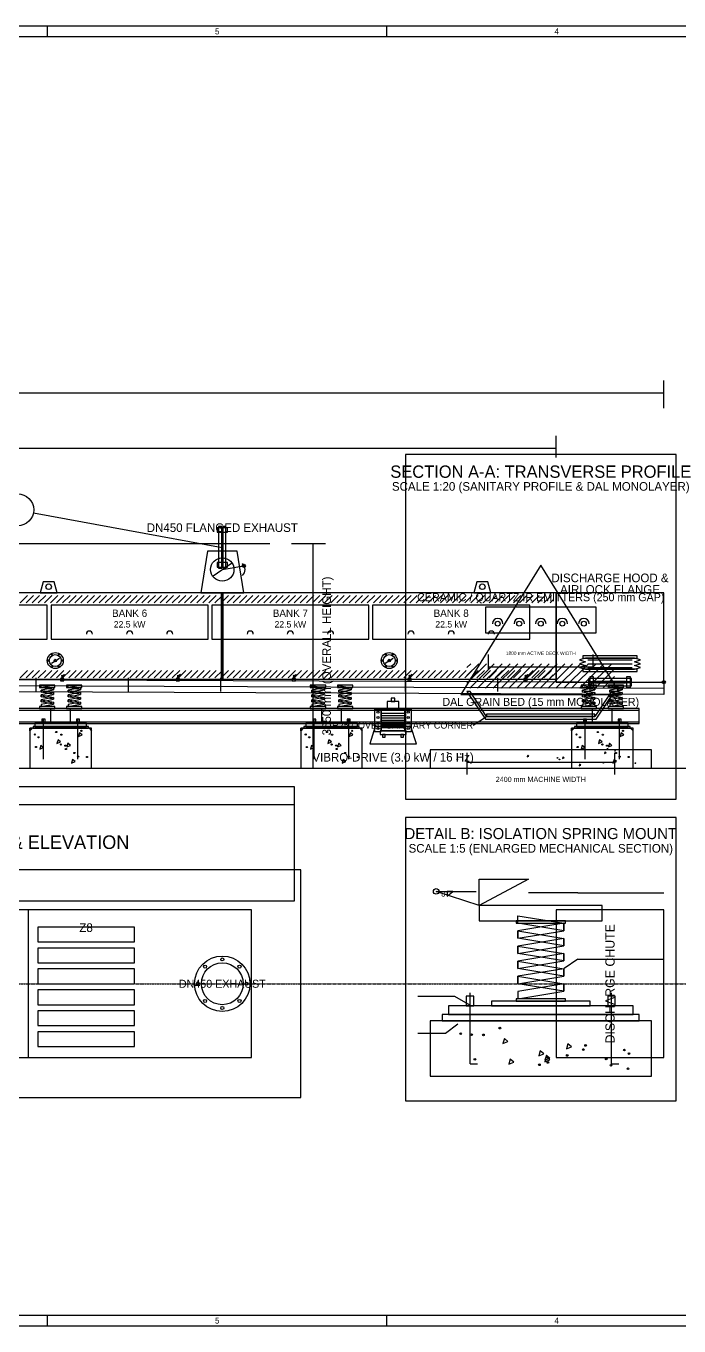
# Model space of a CAD drawing. Header units: metres. Extents: x 0 to 44560, y -62 to 21560.
# Drawn here: x 16635 to 27246, y 440 to 21560 of the extents above; entities that cross this region are included whole.
import ezdxf
from ezdxf.enums import TextEntityAlignment as Align

# ---------------------------------------------------------------- set-up
doc = ezdxf.new("R2010")
doc.units = ezdxf.units.M
doc.linetypes.add('CENTER', pattern=[5.08, 3.175, -0.635, 0.635, -0.635])
doc.linetypes.add('DASHED', pattern=[1.524, 1.27, -0.254])
for name, color, linetype in [('BORDER', 7, 'Continuous'), ('DIMENSIONS', 6, 'Continuous'), ('EQUIPMENT', 4, 'Continuous'), ('EQUIPMENT_CENTERLINE', 1, 'Continuous'), ('EQUIPMENT_INTERNALS', 8, 'Continuous'), ('HATCH', 9, 'Continuous'), ('PIPING_PRIMARY', 5, 'Continuous'), ('STRUCTURE', 8, 'Continuous'), ('TABLES', 7, 'Continuous'), ('TAGS', 2, 'Continuous'), ('TEXT', 7, 'Continuous'), ('VALVES', 7, 'Continuous')]:
    doc.layers.add(name, color=color, linetype=linetype)

msp = doc.modelspace()

# ---------------------------------------------------------------- linework, layer by layer
at = {"layer": 'BORDER', "color": 7}
for p, q in [((16985, 21384), (16985, 21560)), ((22500, 21384), (22500, 21560)), ((16985, 440), (16985, 616)), ((22500, 440), (22500, 616))]:
    msp.add_line(p, q, dxfattribs=at)
for points in [[(440, 440), (44560, 440), (44560, 21560), (440, 21560)], [(616, 616), (44384, 616), (44384, 21384), (616, 21384)]]:
    msp.add_lwpolyline(points, close=True, dxfattribs=at)
at = {"layer": 'BORDER', "color": 8}
for points in [[(22800, 9000), (27200, 9000), (27200, 14600), (22800, 14600)], [(1800, 7350), (21000, 7350), (21000, 9200), (1800, 9200)], [(22800, 4100), (27200, 4100), (27200, 8700), (22800, 8700)]]:
    msp.add_lwpolyline(points, close=True, dxfattribs=at)
at = {"layer": 'DIMENSIONS', "color": 6}
for p, q in [((27000, 15350), (27000, 15800)), ((1800, 15600), (27000, 15600)), ((25250, 14550), (25250, 14900)), ((3550, 14700), (25250, 14700)), ((20950, 13150), (21500, 13150)), ((21300, 9500), (21300, 13150)), ((24150, 11100), (24150, 11350)), ((25850, 11100), (25850, 11350)), ((24150, 11150), (25850, 11150)), ((23800, 9750), (23800, 9400)), ((26200, 9750), (26200, 9400)), ((23800, 9600), (26200, 9600)), ((20950, 9500), (21500, 9500))]:
    msp.add_line(p, q, dxfattribs=at)
at = {"layer": 'DIMENSIONS', "color": 7}
for p, q in [((16756, 13653), (19825, 13090)), ((23900, 10200), (24120, 10340)), ((24000, 7270), (23300, 7500)), ((23300, 7500), (23950, 7500)), ((23000, 5800), (23600, 5800)), ((23600, 5800), (23850, 5650))]:
    msp.add_line(p, q, dxfattribs=at)
at = {"layer": 'DIMENSIONS', "color": 8, "linetype": 'DASHED'}
msp.add_line((1000, 13150), (20600, 13150), dxfattribs=at)
at = {"layer": 'DIMENSIONS', "color": 4}
for q in [(24800, 7480), (27000, 7480)]:
    msp.add_line((25600, 7480), q, dxfattribs=at)
at = {"layer": 'DIMENSIONS', "color": 1}
for q in [(25380, 6250), (27000, 6400)]:
    msp.add_line((25600, 6400), q, dxfattribs=at)
at = {"layer": 'DIMENSIONS', "color": 8}
for p, q in [((23450, 5200), (23650, 5350)), ((23000, 5200), (23450, 5200))]:
    msp.add_line(p, q, dxfattribs=at)
at = {"layer": 'DIMENSIONS', "color": 7}
msp.add_lwpolyline([(23480, 7500), (23480, 7425), (23570, 7500)], close=True, dxfattribs=at)
for centre, radius in [((16500, 13700), 260), ((23300, 7500), 45)]:
    msp.add_circle(centre, radius, dxfattribs=at)
at = {"layer": 'EQUIPMENT', "color": 4}
for p, q in [((19825, 10950), (19825, 12350)), ((16800, 10750), (16800, 10970)), ((18300, 10750), (18300, 10970)), ((19800, 10750), (19800, 10970)), ((21300, 10750), (21300, 10970)), ((22800, 10750), (22800, 10970)), ((24300, 10750), (24300, 10970)), ((25800, 10750), (25800, 10970))]:
    msp.add_line(p, q, dxfattribs=at)
for points in [[(19475, 12350), (20175, 12350), (20065, 13030), (19585, 13030)], [(23700, 10700), (26300, 10700), (25000, 12800)], [(3550, 10950), (25250, 10950), (25250, 12350), (3550, 12350)], [(25250, 10900), (27000, 10900), (27000, 12350), (25250, 12350)], [(25725, 11290), (25629, 11260), (25725, 11230), (25629, 11200), (25725, 11170), (25629, 11140), (25725, 11110), (26525, 11110), (26621, 11140), (26525, 11170), (26621, 11200), (26525, 11230), (26621, 11260), (26525, 11290)], [(1800, 11000), (27000, 10900), (27000, 10700), (1800, 10800)], [(17209, 10951), (17268, 11014), (17254, 11023), (17200, 10960)], [(19091, 10951), (19150, 11014), (19136, 11023), (19082, 10960)], [(20973, 10951), (21031, 11014), (21018, 11023), (20964, 10960)], [(22855, 10951), (22913, 11014), (22900, 11023), (22846, 10960)], [(24736, 10951), (24795, 11014), (24782, 11023), (24728, 10960)], [(23800, 10750), (24100, 10300), (25900, 10300), (26200, 10750), (26150, 10750), (25880, 10340), (24120, 10340), (23850, 10750)], [(22300, 10098), (22408, 10098), (22408, 10462), (22300, 10462)], [(22408, 10109), (22792, 10109), (22792, 10451), (22408, 10451)], [(22792, 10098), (22900, 10098), (22900, 10462), (22792, 10462)], [(24000, 7270), (24000, 7700), (24800, 7700)], [(1800, 4800), (20300, 4800), (20300, 7200), (1800, 7200)], [(24000, 7020), (26000, 7020), (26000, 7270), (24000, 7270)], [(25250, 4800), (27000, 4800), (27000, 7200), (25250, 7200)]]:
    msp.add_lwpolyline(points, close=True, dxfattribs=at)
at = {"layer": 'EQUIPMENT', "color": 7}
for points in [[(22504, 10451), (22696, 10451), (22696, 10584), (22504, 10584)], [(22570, 10584), (22630, 10584), (22630, 10641), (22570, 10641)]]:
    msp.add_lwpolyline(points, close=True, dxfattribs=at)
at = {"layer": 'EQUIPMENT', "color": 4}
for centre, radius in [((19825, 12730), 190), ((17112, 11250), 130), ((22538, 11250), 130), ((27000, 10900), 25), ((19825, 6000), 450)]:
    msp.add_circle(centre, radius, dxfattribs=at)
at = {"layer": 'EQUIPMENT', "color": 7}
for centre in [(17112, 11250), (22538, 11250)]:
    msp.add_circle(centre, 97.5, dxfattribs=at)
at = {"layer": 'EQUIPMENT_CENTERLINE', "color": 1, "linetype": 'CENTER'}
msp.add_line((1400, 6000), (27400, 6000), dxfattribs=at)
at = {"layer": 'EQUIPMENT_INTERNALS', "color": 8}
for p, q in [((17048, 11211), (17178, 11289)), ((22472, 11211), (22602, 11289)), ((25765, 11260), (26485, 11260)), ((25765, 11200), (26485, 11200)), ((25765, 11140), (26485, 11140)), ((1800, 10900), (27000, 10800)), ((22420, 10394), (22780, 10394)), ((22420, 10356), (22780, 10356)), ((22420, 10318), (22780, 10318)), ((22420, 10280), (22780, 10280)), ((22420, 10242), (22780, 10242)), ((22420, 10204), (22780, 10204)), ((22420, 10166), (22780, 10166)), ((16675, 4800), (16675, 7200))]:
    msp.add_line(p, q, dxfattribs=at)
at = {"layer": 'EQUIPMENT_INTERNALS', "color": 1}
for points in [[(14430, 11600), (16982, 11600), (16982, 12150), (14430, 12150)], [(17042, 11600), (19595, 11600), (19595, 12150), (17042, 12150)], [(19655, 11600), (22208, 11600), (22208, 12150), (19655, 12150)], [(22268, 11600), (24820, 11600), (24820, 12150), (22268, 12150)], [(24100, 11700), (25900, 11700), (25900, 12120), (24100, 12120)], [(16825, 6680), (18400, 6680), (18400, 6920), (16825, 6920)], [(16825, 6340), (18400, 6340), (18400, 6580), (16825, 6580)], [(16825, 6000), (18400, 6000), (18400, 6240), (16825, 6240)], [(16825, 5660), (18400, 5660), (18400, 5900), (16825, 5900)], [(16825, 5320), (18400, 5320), (18400, 5560), (16825, 5560)], [(16825, 4980), (18400, 4980), (18400, 5220), (16825, 5220)]]:
    msp.add_lwpolyline(points, close=True, dxfattribs=at)
at = {"layer": 'EQUIPMENT_INTERNALS', "color": 2}
for centre in [(24300, 11850), (24650, 11850), (25000, 11850), (25350, 11850), (25700, 11850)]:
    msp.add_circle(centre, 40, dxfattribs=at)
at = {"layer": 'EQUIPMENT_INTERNALS', "color": 7}
msp.add_circle((19825, 6000), 340, dxfattribs=at)
at = {"layer": 'EQUIPMENT_INTERNALS', "color": 1}
for centre in [(24300, 11850), (24650, 11850), (25000, 11850), (25350, 11850), (25700, 11850)]:
    msp.add_arc(centre, 85, 0, 180, dxfattribs=at)
at = {"layer": 'EQUIPMENT_INTERNALS', "color": 2}
for centre in [(17666, 11680), (18319, 11680), (18972, 11680), (20278, 11680), (20931, 11680), (21584, 11680), (22891, 11680), (23544, 11680), (24197, 11680)]:
    msp.add_arc(centre, 50, 0, 180, dxfattribs=at)
at = {"layer": 'HATCH', "color": 9}
for p, q in [((16538, 12190), (16658, 12310)), ((16637, 12190), (16757, 12310)), ((16736, 12190), (16856, 12310)), ((16835, 12190), (16955, 12310)), ((16934, 12190), (17054, 12310)), ((17033, 12190), (17153, 12310)), ((17132, 12190), (17252, 12310)), ((17231, 12190), (17351, 12310)), ((17330, 12190), (17450, 12310)), ((17429, 12190), (17549, 12310)), ((17528, 12190), (17648, 12310)), ((17627, 12190), (17747, 12310)), ((17726, 12190), (17846, 12310)), ((17825, 12190), (17945, 12310)), ((17924, 12190), (18044, 12310)), ((18023, 12190), (18143, 12310)), ((18122, 12190), (18242, 12310)), ((18221, 12190), (18341, 12310)), ((18320, 12190), (18440, 12310)), ((18419, 12190), (18539, 12310)), ((18518, 12190), (18638, 12310)), ((18617, 12190), (18737, 12310)), ((18716, 12190), (18836, 12310)), ((18815, 12190), (18935, 12310)), ((18914, 12190), (19034, 12310)), ((19013, 12190), (19133, 12310)), ((19112, 12190), (19232, 12310)), ((19211, 12190), (19331, 12310)), ((19310, 12190), (19430, 12310)), ((19409, 12190), (19529, 12310)), ((19508, 12190), (19628, 12310)), ((19607, 12190), (19727, 12310)), ((19706, 12190), (19826, 12310)), ((19805, 12190), (19925, 12310)), ((19904, 12190), (20024, 12310)), ((20003, 12190), (20123, 12310)), ((20102, 12190), (20222, 12310)), ((20201, 12190), (20321, 12310)), ((20300, 12190), (20420, 12310)), ((20399, 12190), (20519, 12310)), ((20498, 12190), (20618, 12310)), ((20597, 12190), (20717, 12310)), ((20696, 12190), (20816, 12310)), ((20795, 12190), (20915, 12310)), ((20894, 12190), (21014, 12310)), ((20993, 12190), (21113, 12310)), ((21092, 12190), (21212, 12310)), ((21191, 12190), (21311, 12310)), ((21290, 12190), (21410, 12310)), ((21389, 12190), (21509, 12310)), ((21488, 12190), (21608, 12310)), ((21587, 12190), (21707, 12310)), ((21686, 12190), (21806, 12310)), ((21785, 12190), (21905, 12310)), ((21884, 12190), (22004, 12310)), ((21983, 12190), (22103, 12310)), ((22082, 12190), (22202, 12310)), ((22181, 12190), (22301, 12310)), ((22280, 12190), (22400, 12310)), ((22379, 12190), (22499, 12310)), ((22478, 12190), (22598, 12310)), ((22577, 12190), (22697, 12310)), ((22676, 12190), (22796, 12310)), ((22775, 12190), (22895, 12310)), ((22874, 12190), (22994, 12310)), ((22973, 12190), (23093, 12310)), ((23072, 12190), (23192, 12310)), ((23171, 12190), (23291, 12310)), ((23270, 12190), (23390, 12310)), ((23369, 12190), (23489, 12310)), ((23468, 12190), (23588, 12310)), ((23567, 12190), (23687, 12310)), ((23666, 12190), (23786, 12310)), ((23765, 12190), (23885, 12310)), ((23864, 12190), (23984, 12310)), ((23963, 12190), (24083, 12310)), ((24062, 12190), (24182, 12310)), ((24161, 12190), (24281, 12310)), ((24260, 12190), (24380, 12310)), ((24359, 12190), (24479, 12310)), ((24458, 12190), (24578, 12310)), ((24557, 12190), (24677, 12310)), ((24656, 12190), (24776, 12310)), ((24755, 12190), (24875, 12310)), ((24854, 12190), (24974, 12310)), ((24953, 12190), (25073, 12310)), ((25052, 12190), (25172, 12310)), ((25151, 12190), (25200, 12239)), ((24118, 11200), (23800, 10882)), ((23991, 11200), (23800, 11009)), ((23864, 11200), (23800, 11136)), ((23845, 10800), (24245, 11200)), ((23973, 10800), (24373, 11200)), ((24100, 10800), (24500, 11200)), ((24227, 10800), (24627, 11200)), ((24354, 10800), (24754, 11200)), ((24482, 10800), (24882, 11200)), ((24609, 10800), (25009, 11200)), ((24736, 10800), (25136, 11200)), ((24864, 10800), (25264, 11200)), ((24991, 10800), (25391, 11200)), ((25118, 10800), (25518, 11200)), ((25245, 10800), (25645, 11200)), ((25373, 10800), (25773, 11200)), ((25500, 10800), (25900, 11200)), ((25627, 10800), (26027, 11200)), ((25755, 10800), (26155, 11200)), ((16538, 10970), (16658, 11090)), ((16637, 10970), (16757, 11090)), ((16736, 10970), (16856, 11090)), ((16835, 10970), (16955, 11090)), ((16934, 10970), (17054, 11090)), ((17033, 10970), (17153, 11090)), ((17132, 10970), (17252, 11090)), ((17231, 10970), (17351, 11090)), ((17330, 10970), (17450, 11090)), ((17429, 10970), (17549, 11090)), ((17528, 10970), (17648, 11090)), ((17627, 10970), (17747, 11090)), ((17726, 10970), (17846, 11090)), ((17825, 10970), (17945, 11090)), ((17924, 10970), (18044, 11090)), ((18023, 10970), (18143, 11090)), ((18122, 10970), (18242, 11090)), ((18221, 10970), (18341, 11090)), ((18320, 10970), (18440, 11090)), ((18419, 10970), (18539, 11090)), ((18518, 10970), (18638, 11090)), ((18617, 10970), (18737, 11090)), ((18716, 10970), (18836, 11090)), ((18815, 10970), (18935, 11090)), ((18914, 10970), (19034, 11090)), ((19013, 10970), (19133, 11090)), ((19112, 10970), (19232, 11090)), ((19211, 10970), (19331, 11090)), ((19310, 10970), (19430, 11090)), ((19409, 10970), (19529, 11090)), ((19508, 10970), (19628, 11090)), ((19607, 10970), (19727, 11090)), ((19706, 10970), (19826, 11090)), ((19805, 10970), (19925, 11090)), ((19904, 10970), (20024, 11090)), ((20003, 10970), (20123, 11090)), ((20102, 10970), (20222, 11090)), ((20201, 10970), (20321, 11090)), ((20300, 10970), (20420, 11090)), ((20399, 10970), (20519, 11090)), ((20498, 10970), (20618, 11090)), ((20597, 10970), (20717, 11090)), ((20696, 10970), (20816, 11090)), ((20795, 10970), (20915, 11090)), ((20894, 10970), (21014, 11090)), ((20993, 10970), (21113, 11090)), ((21092, 10970), (21212, 11090)), ((21191, 10970), (21311, 11090)), ((21290, 10970), (21410, 11090)), ((21389, 10970), (21509, 11090)), ((21488, 10970), (21608, 11090)), ((21587, 10970), (21707, 11090)), ((21686, 10970), (21806, 11090)), ((21785, 10970), (21905, 11090)), ((21884, 10970), (22004, 11090)), ((21983, 10970), (22103, 11090)), ((22082, 10970), (22202, 11090)), ((22181, 10970), (22301, 11090)), ((22280, 10970), (22400, 11090)), ((22379, 10970), (22499, 11090)), ((22478, 10970), (22598, 11090)), ((22577, 10970), (22697, 11090)), ((22676, 10970), (22796, 11090)), ((22775, 10970), (22895, 11090)), ((22874, 10970), (22994, 11090)), ((22973, 10970), (23093, 11090)), ((23072, 10970), (23192, 11090)), ((23171, 10970), (23291, 11090)), ((23270, 10970), (23390, 11090)), ((23369, 10970), (23489, 11090)), ((23468, 10970), (23588, 11090)), ((23567, 10970), (23687, 11090)), ((23666, 10970), (23786, 11090)), ((23765, 10970), (23885, 11090)), ((23864, 10970), (23984, 11090)), ((23963, 10970), (24083, 11090)), ((24062, 10970), (24182, 11090)), ((24161, 10970), (24281, 11090)), ((24260, 10970), (24380, 11090)), ((24359, 10970), (24479, 11090)), ((24458, 10970), (24578, 11090)), ((24557, 10970), (24677, 11090)), ((24656, 10970), (24776, 11090)), ((24755, 10970), (24875, 11090)), ((24854, 10970), (24974, 11090)), ((24953, 10970), (25073, 11090)), ((25052, 10970), (25172, 11090)), ((25151, 10970), (25200, 11019)), ((25882, 10800), (26200, 11118)), ((26009, 10800), (26200, 10991)), ((26136, 10800), (26200, 10864))]:
    msp.add_line(p, q, dxfattribs=at)
at = {"layer": 'HATCH', "color": 7}
for points in [[(16750, 10150), (17650, 10150), (17650, 10180), (16750, 10180)], [(21150, 10150), (22050, 10150), (22050, 10180), (21150, 10180)], [(25550, 10150), (26450, 10150), (26450, 10180), (25550, 10180)], [(23400, 5400), (26600, 5400), (26600, 5500), (23400, 5500)]]:
    msp.add_lwpolyline(points, close=True, dxfattribs=at)
at = {"layer": 'HATCH', "color": 8}
for points in [[(17139, 9905), (17197, 9928), (17156, 9963), (17139, 9905)], [(17488, 10019), (17547, 10043), (17506, 10078), (17488, 10019)], [(21539, 9905), (21597, 9928), (21556, 9963), (21539, 9905)], [(21888, 10019), (21947, 10043), (21906, 10078), (21888, 10019)], [(25939, 9905), (25997, 9928), (25956, 9963), (25939, 9905)], [(26288, 10019), (26347, 10043), (26306, 10078), (26288, 10019)], [(16858, 9812), (16916, 9836), (16875, 9871), (16858, 9812)], [(17298, 9850), (17357, 9873), (17316, 9908), (17298, 9850)], [(21258, 9812), (21316, 9836), (21275, 9871), (21258, 9812)], [(21698, 9850), (21757, 9873), (21716, 9908), (21698, 9850)], [(25658, 9812), (25716, 9836), (25675, 9871), (25658, 9812)], [(26038, 9740), (26065, 9750), (26046, 9767), (26038, 9740)], [(26098, 9850), (26157, 9873), (26116, 9908), (26098, 9850)], [(17373, 9586), (17432, 9609), (17391, 9644), (17373, 9586)], [(21773, 9586), (21832, 9609), (21791, 9644), (21773, 9586)], [(24779, 9687), (24806, 9697), (24787, 9714), (24779, 9687)], [(25354, 9661), (25381, 9672), (25362, 9688), (25354, 9661)], [(25623, 9540), (25650, 9550), (25631, 9567), (25623, 9540)], [(26173, 9586), (26232, 9609), (26191, 9644), (26173, 9586)], [(24384, 5029), (24465, 5061), (24408, 5110), (24384, 5029)], [(24968, 4828), (25049, 4860), (24992, 4909), (24968, 4828)], [(25417, 4943), (25498, 4976), (25441, 5024), (25417, 4943)], [(24480, 4694), (24561, 4726), (24504, 4775), (24480, 4694)], [(25065, 4732), (25146, 4764), (25089, 4813), (25065, 4732)], [(25066, 4759), (25147, 4791), (25091, 4840), (25066, 4759)]]:
    msp.add_lwpolyline(points, close=True, dxfattribs=at)
for centre, radius in [((16780, 10050), 9.75), ((16838, 10004), 9.75), ((17127, 10090), 9.75), ((17209, 10046), 9.75), ((17535, 10109), 9.75), ((21180, 10050), 9.75), ((21238, 10004), 9.75), ((21527, 10090), 9.75), ((21609, 10046), 9.75), ((21935, 10109), 9.75), ((25580, 10050), 9.75), ((25638, 10004), 9.75), ((25927, 10090), 9.75), ((26009, 10046), 9.75), ((26335, 10109), 9.75), ((16798, 9846), 9.75), ((17201, 9886), 9.75), ((17276, 9869), 9.75), ((17284, 9814), 9.75), ((17422, 9750), 9.75), ((21198, 9846), 9.75), ((21601, 9886), 9.75), ((21676, 9869), 9.75), ((21684, 9814), 9.75), ((21822, 9750), 9.75), ((23487, 9754), 4.5), ((23697, 9732), 4.5), ((25598, 9846), 9.75), ((26001, 9886), 9.75), ((26076, 9869), 9.75), ((26084, 9814), 9.75), ((26207, 9781), 4.5), ((26222, 9750), 9.75), ((17482, 9690), 9.75), ((17627, 9683), 9.75), ((21882, 9690), 9.75), ((22027, 9683), 9.75), ((23644, 9644), 4.5), ((25272, 9670), 4.5), ((25304, 9645), 4.5), ((26017, 9588), 4.5), ((26282, 9690), 9.75), ((26427, 9683), 9.75), ((26538, 9584), 4.5), ((24335, 5280), 13.5), ((23699, 5189), 13.5), ((23876, 5173), 13.5), ((24068, 5170), 13.5), ((25691, 4931), 13.5), ((25727, 4998), 13.5), ((26358, 4923), 13.5), ((26434, 4866), 13.5), ((23929, 4772), 13.5), ((24978, 4683), 13.5), ((25115, 4722), 13.5), ((25430, 4835), 13.5), ((26063, 4779), 13.5), ((26140, 4677), 13.5), ((26418, 4619), 13.5)]:
    msp.add_circle(centre, radius, dxfattribs=at)
at = {"layer": 'PIPING_PRIMARY', "color": 7}
for points in [[(19765, 12750), (19815, 12750), (19815, 13430), (19765, 13430)], [(19835, 12750), (19885, 12750), (19885, 13430), (19835, 13430)], [(25775, 10910), (26475, 10910), (26475, 10960), (25775, 10960)], [(25775, 10840), (26475, 10840), (26475, 10890), (25775, 10890)]]:
    msp.add_lwpolyline(points, close=True, dxfattribs=at)
at = {"layer": 'PIPING_PRIMARY', "color": 8}
for points in [[(19815, 12865), (19835, 12865), (19835, 13315), (19815, 13315)], [(25875, 10890), (26375, 10890), (26375, 10910), (25875, 10910)]]:
    msp.add_lwpolyline(points, close=True, dxfattribs=at)
at = {"layer": 'STRUCTURE', "color": 7}
for p, q in [((19810, 10950), (19810, 12350)), ((19840, 10950), (19840, 12350)), ((17223, 10951), (17223, 11005)), ((19105, 10951), (19105, 11005)), ((20986, 10951), (20986, 11005)), ((22868, 10951), (22868, 11005)), ((24750, 10951), (24750, 11005)), ((2200, 10445), (26600, 10445)), ((17040, 10230), (17040, 10470)), ((17360, 10230), (17360, 10470)), ((21440, 10230), (21440, 10470)), ((21760, 10230), (21760, 10470)), ((25840, 10230), (25840, 10470)), ((26160, 10230), (26160, 10470)), ((2200, 10255), (26600, 10255)), ((16920, 9650), (16920, 10310)), ((17480, 9650), (17480, 10310)), ((21320, 9650), (21320, 10310)), ((21880, 9650), (21880, 10310)), ((25720, 9650), (25720, 10310)), ((26280, 9650), (26280, 10310)), ((23850, 4700), (23850, 5850)), ((26150, 4700), (26150, 5850)), ((23850, 4700), (23970, 4700)), ((26150, 4700), (26270, 4700))]:
    msp.add_line(p, q, dxfattribs=at)
at = {"layer": 'STRUCTURE', "color": 8, "linetype": 'DASHED'}
msp.add_line((1000, 9500), (28000, 9500), dxfattribs=at)
at = {"layer": 'STRUCTURE', "color": 7}
for points in [[(19740, 13335), (19910, 13335), (19910, 13409), (19740, 13409)], [(19740, 12770), (19910, 12770), (19910, 12844), (19740, 12844)], [(16864, 12350), (17144, 12350), (17094, 12530), (16914, 12530)], [(23910, 12350), (24190, 12350), (24140, 12530), (23960, 12530)], [(25685, 11290), (26565, 11290), (26565, 11325), (25685, 11325)], [(25685, 11075), (26565, 11075), (26565, 11110), (25685, 11110)], [(25795, 10815), (25859, 10815), (25859, 10985), (25795, 10985)], [(26395, 10815), (26459, 10815), (26459, 10985), (26395, 10985)], [(16855, 10815), (17105, 10815), (17105, 10850), (16855, 10850)], [(16880, 10738), (17080, 10776), (17080, 10808), (16880, 10770)], [(17196, 10924), (17250, 10924), (17250, 10960), (17196, 10960)], [(17295, 10815), (17545, 10815), (17545, 10850), (17295, 10850)], [(17320, 10738), (17520, 10776), (17520, 10808), (17320, 10770)], [(19078, 10924), (19132, 10924), (19132, 10960), (19078, 10960)], [(20959, 10924), (21013, 10924), (21013, 10960), (20959, 10960)], [(21255, 10815), (21505, 10815), (21505, 10850), (21255, 10850)], [(21280, 10738), (21480, 10776), (21480, 10808), (21280, 10770)], [(21695, 10815), (21945, 10815), (21945, 10850), (21695, 10850)], [(21720, 10738), (21920, 10776), (21920, 10808), (21720, 10770)], [(22841, 10924), (22895, 10924), (22895, 10960), (22841, 10960)], [(24723, 10924), (24777, 10924), (24777, 10960), (24723, 10960)], [(25655, 10815), (25905, 10815), (25905, 10850), (25655, 10850)], [(25680, 10738), (25880, 10776), (25880, 10808), (25680, 10770)], [(26095, 10815), (26345, 10815), (26345, 10850), (26095, 10850)], [(26120, 10738), (26320, 10776), (26320, 10808), (26120, 10770)], [(16880, 10660), (17080, 10699), (17080, 10731), (16880, 10692)], [(16880, 10582), (17080, 10621), (17080, 10653), (16880, 10614)], [(16880, 10505), (17080, 10544), (17080, 10576), (16880, 10537)], [(17320, 10660), (17520, 10699), (17520, 10731), (17320, 10692)], [(17320, 10582), (17520, 10621), (17520, 10653), (17320, 10614)], [(17320, 10505), (17520, 10544), (17520, 10576), (17320, 10537)], [(21280, 10660), (21480, 10699), (21480, 10731), (21280, 10692)], [(21280, 10582), (21480, 10621), (21480, 10653), (21280, 10614)], [(21280, 10505), (21480, 10544), (21480, 10576), (21280, 10537)], [(21720, 10660), (21920, 10699), (21920, 10731), (21720, 10692)], [(21720, 10582), (21920, 10621), (21920, 10653), (21720, 10614)], [(21720, 10505), (21920, 10544), (21920, 10576), (21720, 10537)], [(25680, 10660), (25880, 10699), (25880, 10731), (25680, 10692)], [(25680, 10582), (25880, 10621), (25880, 10653), (25680, 10614)], [(25680, 10505), (25880, 10544), (25880, 10576), (25680, 10537)], [(26120, 10660), (26320, 10699), (26320, 10731), (26120, 10692)], [(26120, 10582), (26320, 10621), (26320, 10653), (26120, 10614)], [(26120, 10505), (26320, 10544), (26320, 10576), (26120, 10537)], [(16855, 10470), (17105, 10470), (17105, 10505), (16855, 10505)], [(17295, 10470), (17545, 10470), (17545, 10505), (17295, 10505)], [(21255, 10470), (21505, 10470), (21505, 10505), (21255, 10505)], [(21695, 10470), (21945, 10470), (21945, 10505), (21695, 10505)], [(25655, 10470), (25905, 10470), (25905, 10505), (25655, 10505)], [(26095, 10470), (26345, 10470), (26345, 10505), (26095, 10505)], [(16700, 10110), (16700, 10150), (16740, 10150)], [(16780, 10180), (17620, 10180), (17620, 10230), (16780, 10230)], [(16895, 10230), (16945, 10230), (16945, 10300), (16895, 10300)], [(17455, 10230), (17505, 10230), (17505, 10300), (17455, 10300)], [(17700, 10110), (17700, 10150), (17660, 10150)], [(21100, 10110), (21100, 10150), (21140, 10150)], [(21180, 10180), (22020, 10180), (22020, 10230), (21180, 10230)], [(21295, 10230), (21345, 10230), (21345, 10300), (21295, 10300)], [(21855, 10230), (21905, 10230), (21905, 10300), (21855, 10300)], [(22100, 10110), (22100, 10150), (22060, 10150)], [(25500, 10110), (25500, 10150), (25540, 10150)], [(25580, 10180), (26420, 10180), (26420, 10230), (25580, 10230)], [(25695, 10230), (25745, 10230), (25745, 10300), (25695, 10300)], [(26255, 10230), (26305, 10230), (26305, 10300), (26255, 10300)], [(26500, 10110), (26500, 10150), (26460, 10150)], [(22428, 10006), (22472, 10006), (22472, 10052), (22428, 10052)], [(22728, 10006), (22772, 10006), (22772, 10052), (22728, 10052)], [(24600, 6985), (25400, 6985), (25400, 7020), (24600, 7020)], [(24625, 6739), (25375, 6862), (25375, 6982), (24625, 6859)], [(24625, 6493), (25375, 6616), (25375, 6736), (24625, 6613)], [(24625, 6247), (25375, 6370), (25375, 6490), (24625, 6367)], [(24625, 6001), (25375, 6124), (25375, 6244), (24625, 6121)], [(24625, 5755), (25375, 5878), (25375, 5998), (24625, 5875)], [(23790, 5640), (23910, 5640), (23910, 5800), (23790, 5800)], [(24600, 5720), (25400, 5720), (25400, 5755), (24600, 5755)], [(26090, 5640), (26210, 5640), (26210, 5800), (26090, 5800)], [(23500, 5500), (26500, 5500), (26500, 5640), (23500, 5640)]]:
    msp.add_lwpolyline(points, close=True, dxfattribs=at)
at = {"layer": 'STRUCTURE', "color": 8}
for points in [[(17080, 10776), (16880, 10815), (16880, 10847), (17080, 10808)], [(17520, 10776), (17320, 10815), (17320, 10847), (17520, 10808)], [(21480, 10776), (21280, 10815), (21280, 10847), (21480, 10808)], [(21920, 10776), (21720, 10815), (21720, 10847), (21920, 10808)], [(25880, 10776), (25680, 10815), (25680, 10847), (25880, 10808)], [(26320, 10776), (26120, 10815), (26120, 10847), (26320, 10808)], [(17080, 10699), (16880, 10738), (16880, 10770), (17080, 10731)], [(17080, 10621), (16880, 10660), (16880, 10692), (17080, 10653)], [(17080, 10544), (16880, 10582), (16880, 10614), (17080, 10576)], [(17520, 10699), (17320, 10738), (17320, 10770), (17520, 10731)], [(17520, 10621), (17320, 10660), (17320, 10692), (17520, 10653)], [(17520, 10544), (17320, 10582), (17320, 10614), (17520, 10576)], [(21480, 10699), (21280, 10738), (21280, 10770), (21480, 10731)], [(21480, 10621), (21280, 10660), (21280, 10692), (21480, 10653)], [(21480, 10544), (21280, 10582), (21280, 10614), (21480, 10576)], [(21920, 10699), (21720, 10738), (21720, 10770), (21920, 10731)], [(21920, 10621), (21720, 10660), (21720, 10692), (21920, 10653)], [(21920, 10544), (21720, 10582), (21720, 10614), (21920, 10576)], [(25880, 10699), (25680, 10738), (25680, 10770), (25880, 10731)], [(25880, 10621), (25680, 10660), (25680, 10692), (25880, 10653)], [(25880, 10544), (25680, 10582), (25680, 10614), (25880, 10576)], [(26320, 10699), (26120, 10738), (26120, 10770), (26320, 10731)], [(26320, 10621), (26120, 10660), (26120, 10692), (26320, 10653)], [(26320, 10544), (26120, 10582), (26120, 10614), (26320, 10576)], [(2200, 10230), (26600, 10230), (26600, 10470), (2200, 10470)], [(24120, 10340), (25880, 10340), (25880, 10380), (24120, 10380)], [(16700, 9500), (17700, 9500), (17700, 10150), (16700, 10150)], [(21100, 9500), (22100, 9500), (22100, 10150), (21100, 10150)], [(22220, 9900), (22980, 9900), (22890, 10180), (22310, 10180)], [(25500, 9500), (26500, 9500), (26500, 10150), (25500, 10150)], [(22390, 10052), (22810, 10052), (22810, 10109), (22390, 10109)], [(23200, 9500), (26800, 9500), (26800, 9800), (23200, 9800)], [(25375, 6862), (24625, 6985), (24625, 7105), (25375, 6982)], [(25375, 6616), (24625, 6739), (24625, 6859), (25375, 6736)], [(25375, 6370), (24625, 6493), (24625, 6613), (25375, 6490)], [(25375, 6124), (24625, 6247), (24625, 6367), (25375, 6244)], [(25375, 5878), (24625, 6001), (24625, 6121), (25375, 5998)], [(24200, 5640), (25800, 5640), (25800, 5720), (24200, 5720)], [(23200, 4500), (26800, 4500), (26800, 5400), (23200, 5400)]]:
    msp.add_lwpolyline(points, close=True, dxfattribs=at)
at = {"layer": 'STRUCTURE', "color": 7}
for centre, radius in [((17004, 12450), 45), ((24050, 12450), 45), ((16998, 11250), 10.4), ((17055, 11349), 10.4), ((17112, 11250), 20.8), ((17170, 11349), 10.4), ((17227, 11250), 10.4), ((22423, 11250), 10.4), ((22480, 11349), 10.4), ((22538, 11250), 20.8), ((22595, 11349), 10.4), ((22652, 11250), 10.4), ((17055, 11151), 10.4), ((17170, 11151), 10.4), ((17223, 11005), 7.2), ((19105, 11005), 7.2), ((20986, 11005), 7.2), ((22480, 11151), 10.4), ((22595, 11151), 10.4), ((22868, 11005), 7.2), ((24750, 11005), 7.2), ((17223, 10951), 10.8), ((19105, 10951), 10.8), ((20986, 10951), 10.8), ((22868, 10951), 10.8), ((24750, 10951), 10.8), ((22354, 10413), 18), ((22846, 10413), 18), ((22354, 10326), 18), ((22354, 10234), 18), ((22354, 10147), 18), ((22846, 10326), 18), ((22846, 10234), 18), ((22846, 10147), 18), ((19825, 6395), 25), ((19546, 6279), 25), ((20104, 6279), 25), ((19430, 6000), 25), ((20220, 6000), 25), ((19546, 5721), 25), ((20104, 5721), 25), ((19825, 5605), 25)]:
    msp.add_circle(centre, radius, dxfattribs=at)
at = {"layer": 'TABLES', "color": 7}
msp.add_line((1800, 8910), (21000, 8910), dxfattribs=at)
at = {"layer": 'TAGS', "color": 2}
msp.add_lwpolyline([(1000, 4150), (21100, 4150), (21100, 7850), (1000, 7850)], close=True, dxfattribs=at)
at = {"layer": 'VALVES', "color": 7}
for p, q in [((19676, 12625), (19974, 12835)), ((19825, 12730), (20175, 12790))]:
    msp.add_line(p, q, dxfattribs=at)
msp.add_circle((20175, 12790), 25, dxfattribs=at)
msp.add_arc((20055, 12730), 140, -45, 45, dxfattribs=at)

# ---------------------------------------------------------------- texts
at = {"layer": 'BORDER', "color": 7}
for s, p in [('5', (19742, 21472)), ('4', (25258, 21472)), ('5', (19742, 528)), ('4', (25258, 528))]:
    msp.add_text(s, height=96.8, dxfattribs=at).set_placement(p, align=Align.MIDDLE_CENTER)
at = {"layer": 'DIMENSIONS', "color": 6}
msp.add_text('3650 mm (OVERALL HEIGHT)', height=140, rotation=90, dxfattribs=at).set_placement((21520, 11325), align=Align.MIDDLE_CENTER)
for s, height, p in [('1800 mm ACTIVE DECK WIDTH', 56, (25000, 11370)), ('2400 mm MACHINE WIDTH', 84, (25000, 9320))]:
    msp.add_text(s, height=height, dxfattribs=at).set_placement(p, align=Align.MIDDLE_CENTER)
at = {"layer": 'DIMENSIONS', "color": 7}
for s, height, p in [('R25 COVED SANITARY CORNER', 110, (23900, 10200)), ('8', 90, (23450, 7462))]:
    msp.add_text(s, height=height, dxfattribs=at).set_placement(p, align=Align.MIDDLE_RIGHT)
at = {"layer": 'EQUIPMENT', "color": 7}
for s, p in [('DISCHARGE HOOD &', (26125, 12594)), ('AIRLOCK FLANGE', (26125, 12406))]:
    msp.add_text(s, height=140, dxfattribs=at).set_placement(p, align=Align.MIDDLE_CENTER)
at = {"layer": 'EQUIPMENT_INTERNALS', "color": 1}
for s, height, p in [('CERAMIC / QUARTZ IR EMITTERS (250 mm GAP)', 130, (25000, 12280)), ('BANK 6', 120, (18319, 12020)), ('BANK 7', 120, (20931, 12020)), ('BANK 8', 120, (23544, 12020)), ('22.5 kW', 105, (18319, 11840)), ('22.5 kW', 105, (20931, 11840)), ('22.5 kW', 105, (23544, 11840))]:
    msp.add_text(s, height=height, dxfattribs=at).set_placement(p, align=Align.MIDDLE_CENTER)
at = {"layer": 'TAGS', "color": 7}
for s, height, p in [('DN450 FLANGED EXHAUST', 140, (19825, 13410)), ('DN450 EXHAUST', 130, (19825, 6000))]:
    msp.add_text(s, height=height, dxfattribs=at).set_placement(p, align=Align.MIDDLE_CENTER)
at = {"layer": 'TAGS', "color": 2}
msp.add_text('DAL GRAIN BED (15 mm MONOLAYER)', height=130, dxfattribs=at).set_placement((25000, 10580), align=Align.MIDDLE_CENTER)
at = {"layer": 'TAGS', "color": 1}
for s, p in [('VIBRO-DRIVE (3.0 kW / 16 Hz)', (22600, 9680)), ('Z8', (17612, 6912))]:
    msp.add_text(s, height=140, dxfattribs=at).set_placement(p, align=Align.MIDDLE_CENTER)
at = {"layer": 'TAGS', "color": 7}
msp.add_text('DISCHARGE CHUTE', height=150, rotation=90, dxfattribs=at).set_placement((26125, 6000), align=Align.MIDDLE_CENTER)
at = {"layer": 'TEXT', "color": 7}
for s, height, p in [('SECTION A-A: TRANSVERSE PROFILE', 200, (25000, 14320)), ('DETAIL B: ISOLATION SPRING MOUNT', 180, (25000, 8440)), ('VIEW 1: FRONT LONGITUDINAL SECTION & ELEVATION', 220, (14400, 8300))]:
    msp.add_text(s, height=height, dxfattribs=at).set_placement(p, align=Align.MIDDLE_CENTER)
at = {"layer": 'TEXT', "color": 8}
for s, p in [('SCALE 1:20 (SANITARY PROFILE & DAL MONOLAYER)', (25000, 14080)), ('SCALE 1:5 (ENLARGED MECHANICAL SECTION)', (25000, 8200))]:
    msp.add_text(s, height=140, dxfattribs=at).set_placement(p, align=Align.MIDDLE_CENTER)

doc.saveas('drawing.dxf')
